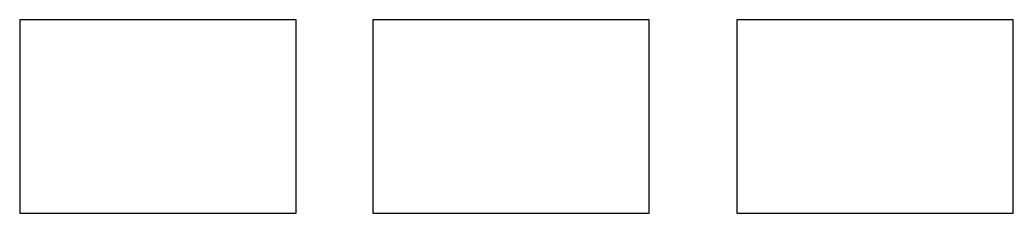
# Model space of a CAD drawing. Header units: inches. Extents: x -3799 to 177, y -208 to 0.
# Drawn here: x -2.5 to 177.2, y -34.9 to 0.1 of the extents above.
import ezdxf

# ---------------------------------------------------------------- set-up
doc = ezdxf.new("R2010")
doc.units = ezdxf.units.IN
doc.header["$MEASUREMENT"] = 0

msp = doc.modelspace()

# ---------------------------------------------------------------- linework, layer by layer
for p, q in [((-2.4765, 0.0646), (-2.4765, -34.9354)), ((47.5235, 0.0646), (-2.4765, 0.0646)), ((47.5235, -34.9354), (47.5235, 0.0646)), ((61.3631, 0.0646), (61.3631, -34.9354)), ((111.3631, 0.0646), (61.3631, 0.0646)), ((111.3631, -34.9354), (111.3631, 0.0646)), ((127.16566, 0.0646), (127.16566, -34.9354)), ((177.16566, 0.0646), (127.16566, 0.0646)), ((177.16566, -34.9354), (177.16566, 0.0646)), ((-2.4765, -34.9354), (47.5235, -34.9354)), ((61.3631, -34.9354), (111.3631, -34.9354)), ((127.16566, -34.9354), (177.16566, -34.9354))]:
    msp.add_line(p, q)

doc.saveas('drawing.dxf')
